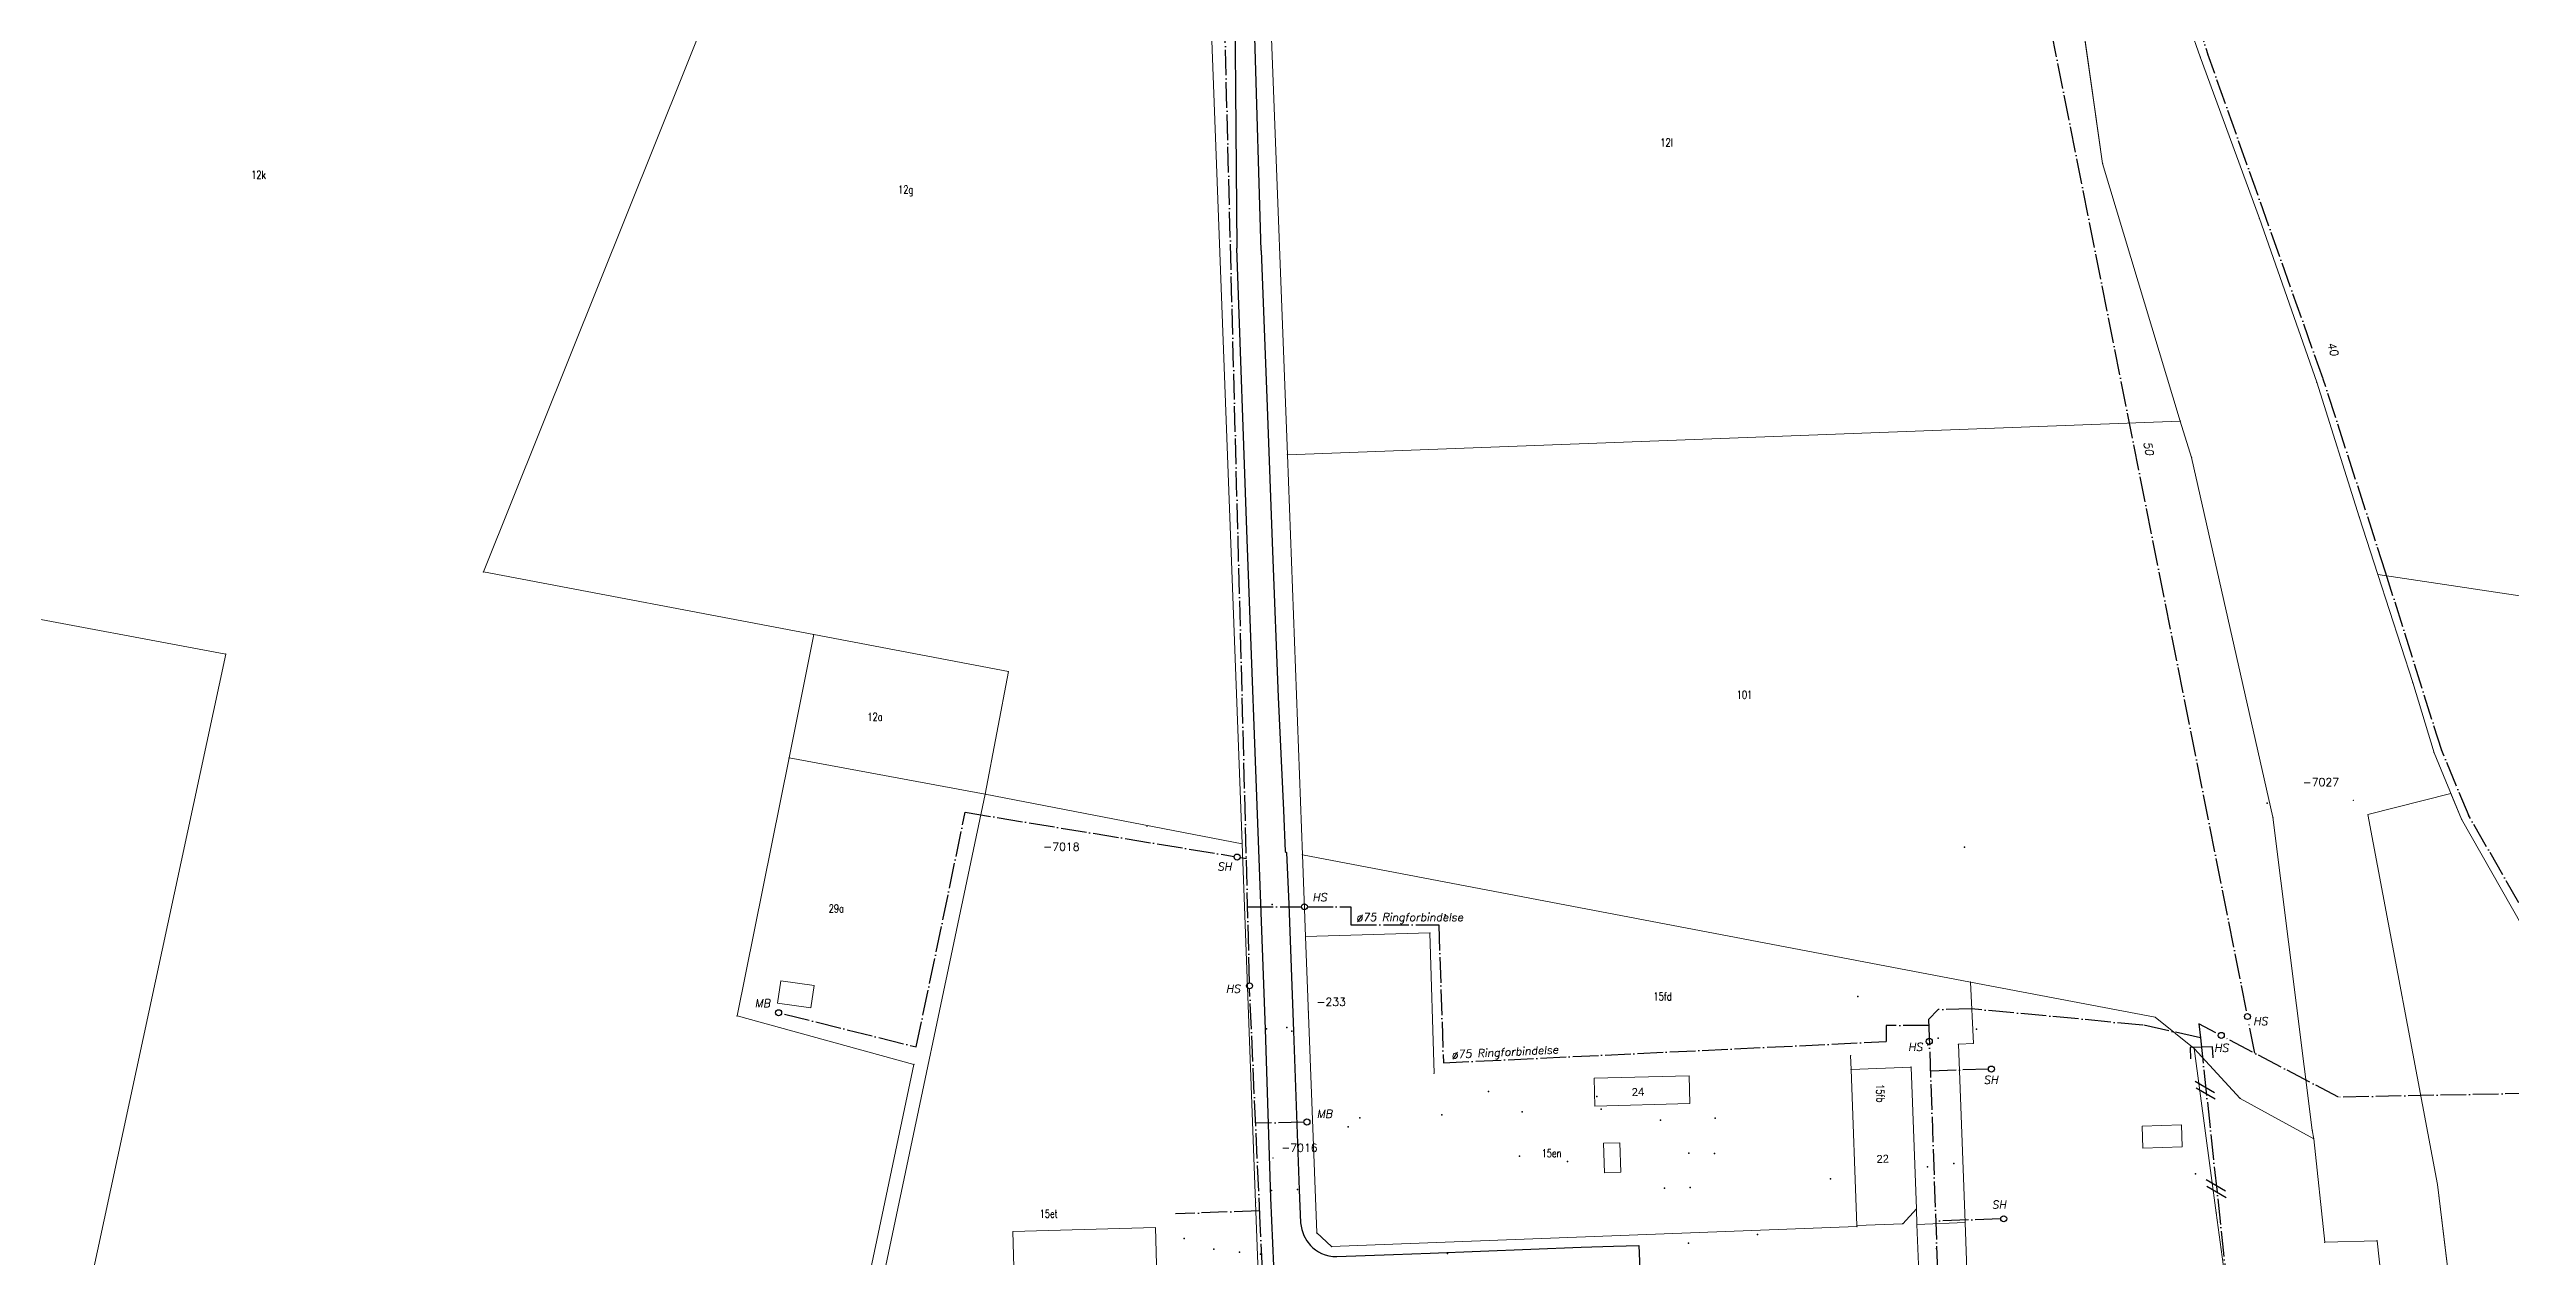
# Model space of a CAD drawing. Header units: millimetres. Extents: x 672113 to 680957, y 6130092 to 6137781.
# Drawn here: x 673566 to 674182, y 6133417 to 6133718 of the extents above; entities that cross this region are included whole.
import ezdxf

# ---------------------------------------------------------------- set-up
doc = ezdxf.new("R2010")
doc.units = ezdxf.units.MM
doc.header["$LTSCALE"] = 0.5
doc.linetypes.add('VVS3', pattern=[16, 12.8, -1.6, 0, -1.6])
for name, color, linetype, lineweight in [('bygning', 1, 'Continuous', 5), ('FREDSKOV', 1, 'Continuous', 5), ('FRSKOV_L', 1, 'Continuous', 5), ('MILJOE', 1, 'Continuous', 5), ('skel', 142, 'Continuous', 5), ('SKELKREDS', 1, 'Continuous', 5), ('SKELPKT', 1, 'Continuous', 5), ('SL-Målebrønd', 70, 'Continuous', 30)]:
    doc.layers.add(name, color=color, linetype=linetype, lineweight=lineweight)
doc.layers.add('FIKS_TEKST', color=6, linetype='Continuous', lineweight=5, plot=False)
doc.layers.add('FIKSPUNKT', color=1, linetype='Continuous', lineweight=5, plot=False)
for name, color, linetype in [('MATRNR', 12, 'Continuous'), ('Spildevand', 2, 'Continuous'), ('TF_V_---_Stikledning', 150, 'VVS3'), ('TF_V_---_Stophane', 3, 'Continuous'), ('TF_V_---_Tekst', 1, 'Continuous'), ('TF_V_---Udgået vandledning', 140, 'VVS3'), ('Vej', 7, 'Continuous'), ('Vejnavn', 9, 'Continuous')]:
    doc.layers.add(name, color=color, linetype=linetype)
doc.styles.add('Ariel', font='arial.ttf')
doc.styles.add('ROMANS', font='ROMANS')
doc.styles.get("Standard").update_dxf_attribs({"font": 'romans.shx', "width": 0.75})

msp = doc.modelspace()

# ---------------------------------------------------------------- linework, layer by layer
at = {"layer": 'bygning'}
for points in [[(673756.85, 6133478.86, 25.97), (673757.64, 6133484.51, 25.97), (673749.33, 6133485.67, 25.97), (673748.54, 6133480.03, 25.97)], [(673952.61, 6133461.29, 28.43), (673952.79, 6133454.35, 28.43), (673976.56, 6133454.97, 28.43), (673976.38, 6133461.91, 28.43)], [(674099.47, 6133449.64, 27.47), (674089.64, 6133449.32, 27.47), (674089.82, 6133443.86, 27.47), (674099.65, 6133444.18, 27.47)], [(673954.97, 6133445.06, 25.48), (673955.19, 6133437.71, 25.48), (673959.27, 6133437.84, 25.48), (673959.04, 6133445.18, 25.48)], [(673807.35, 6133423.04, 28.82), (673807.94, 6133402.16, 28.97), (673812.19, 6133402.28, 28.97), (673812.53, 6133390.44, 28.75), (673826.76, 6133390.85, 28.93), (673826.99, 6133382.6, 29.84), (673794.03, 6133381.66, 26.93), (673794.14, 6133377.95, 28.54), (673789.68, 6133377.82, 28.68), (673790.03, 6133365.42, 26.79), (673818.6, 6133366.24, 27.07), (673818.37, 6133374.31, 29.6), (673833.62, 6133374.75, 29), (673833.39, 6133382.84, 29.04), (673852.02, 6133383.37, 26.79), (673851.29, 6133408.82, 26.58), (673843.39, 6133408.59, 28.4), (673842.95, 6133424.05, 28.4)]]:
    msp.add_polyline3d(points, close=True, dxfattribs=at)
at = {"layer": 'FIKSPUNKT', "color": 6}
for p in [(674142.42, 6133530.7), (673840.9, 6133524.25), (673881.2, 6133477.82), (673872.4, 6133441.37)]:
    msp.add_point(p, dxfattribs=at)
at = {"layer": 'FREDSKOV', "color": 7}
msp.add_lwpolyline([(674187.05, 6133495.1), (674169.48, 6133526.02), (674166.82, 6133532.42), (674146, 6133527.19), (674163.42, 6133434.78), (674176.28, 6133329.39), (674178.27, 6133270.61), (674179.54, 6133206.22), (674181.21, 6133103.41), (674182.8, 6133007.36)], dxfattribs=at)
at = {"layer": 'FRSKOV_L', "color": 64, "true_color": 0x5fa000}
for p, q in [((674146, 6133527.19), (674166.82, 6133532.42)), ((674166.82, 6133532.42), (674169.48, 6133526.02)), ((674146, 6133527.19), (674163.42, 6133434.78)), ((674169.48, 6133526.02), (674187.05, 6133495.1)), ((674163.42, 6133434.78), (674176.28, 6133329.39))]:
    msp.add_line(p, q, dxfattribs=at)
at = {"layer": 'MILJOE', "color": 7}
msp.add_lwpolyline([(673871.93, 6133723.26), (673875.95, 6133617.04), (674099.16, 6133625.47), (674079.74, 6133689.78), (674072.82, 6133738.46), (673881.08, 6133807.77), (673878.6, 6133797.4), (673876.49, 6133786.95), (673874.76, 6133776.43), (673873.42, 6133765.85), (673872.46, 6133755.23), (673871.9, 6133744.58), (673871.72, 6133733.92)], close=True, dxfattribs=at)
at = {"layer": 'skel', "color": 40}
for p, q in [((673774.2, 6133835.12), (673674.97, 6133587.77)), ((674092.81, 6133748.63), (674104.16, 6133716.44)), ((674079.74, 6133689.78), (674072.82, 6133738.46)), ((673864.62, 6133519.88), (673856.96, 6133722.73)), ((673871.93, 6133723.26), (673875.95, 6133617.04)), ((674104.16, 6133716.44), (674118.93, 6133676.08)), ((674099.16, 6133625.47), (674079.74, 6133689.78)), ((674118.93, 6133676.08), (674133.27, 6133635.16)), ((674143.9, 6133601.52), (674133.27, 6133635.16)), ((673875.95, 6133617.04), (674099.16, 6133625.47)), ((674101.96, 6133616.39), (674099.16, 6133625.47)), ((673875.95, 6133617.04), (673879.73, 6133517.13)), ((674122.3, 6133526.51), (674101.96, 6133616.39)), ((674148.54, 6133587.14), (674143.9, 6133601.52)), ((673500.79, 6133587.77), (673610.57, 6133567.28)), ((673674.97, 6133587.77), (673757.55, 6133572.13)), ((674157.27, 6133560.13), (674148.54, 6133587.14)), ((674148.54, 6133587.14), (674246.85, 6133572.47)), ((673757.55, 6133572.13), (673751.43, 6133541.32)), ((673757.55, 6133572.13), (673806.22, 6133562.91)), ((673610.57, 6133567.28), (673570.25, 6133379.9)), ((673806.22, 6133562.91), (673800.45, 6133532.29)), ((674162.58, 6133542.6), (674157.27, 6133560.13)), ((673738.41, 6133476.89), (673751.38, 6133541.33)), ((673751.43, 6133541.32), (673751.38, 6133541.33)), ((673800.45, 6133532.29), (673751.43, 6133541.32)), ((674169.48, 6133526.02), (674162.58, 6133542.6)), ((673800.45, 6133532.29), (673763.31, 6133356.28)), ((673864.62, 6133519.88), (673800.45, 6133532.29)), ((674132.14, 6133448.3), (674122.3, 6133526.51)), ((674187.05, 6133495.1), (674169.48, 6133526.02)), ((673868.01, 6133430.29), (673864.62, 6133519.88)), ((673879.73, 6133517.13), (674046.68, 6133485.33)), ((673879.73, 6133517.13), (673880.5, 6133496.75)), ((673880.5, 6133496.75), (673911.6, 6133497.6)), ((673911.6, 6133497.6), (673912.62, 6133462.51)), ((673880.5, 6133496.75), (673883.31, 6133422.67)), ((674046.68, 6133485.33), (674092.91, 6133476.53)), ((674047.45, 6133469.99), (674046.68, 6133485.33)), ((673782.58, 6133464.75), (673738.41, 6133476.89)), ((674092.91, 6133476.53), (674102.58, 6133468.77)), ((674016.72, 6133466.96), (674016.85, 6133463.49)), ((674043.7, 6133469.8), (674047.45, 6133469.99)), ((674045.36, 6133425.26), (674043.7, 6133469.8)), ((674102.58, 6133468.77), (674108.13, 6133427.64)), ((674102.58, 6133468.77), (674114.13, 6133456.25)), ((673782.58, 6133464.75), (673757.14, 6133343.98)), ((674016.85, 6133463.49), (674031.85, 6133464.09)), ((674018.3, 6133424.52), (674016.85, 6133463.49)), ((674031.85, 6133464.09), (674033.18, 6133428.64)), ((674114.13, 6133456.25), (674132.53, 6133446.18)), ((674132.53, 6133446.18), (674132.14, 6133448.3)), ((674135.28, 6133420.31), (674132.53, 6133446.18)), ((673870.52, 6133363.89), (673868.01, 6133430.29)), ((673886.99, 6133419.26), (674018.31, 6133424.23)), ((674018.3, 6133424.52), (674029.77, 6133424.97)), ((674018.31, 6133424.23), (674018.3, 6133424.52)), ((674029.77, 6133424.97), (674033.18, 6133428.64)), ((674033.18, 6133428.64), (674033.32, 6133424.8)), ((674033.32, 6133424.8), (674045.36, 6133425.26)), ((674033.32, 6133424.8), (674033.77, 6133412.81)), ((674045.36, 6133425.26), (674049.35, 6133318.42)), ((674108.13, 6133427.64), (674126.29, 6133295.1)), ((673883.31, 6133422.67), (673886.99, 6133419.26)), ((674148.33, 6133420.69), (674135.28, 6133420.31)), ((674158.22, 6133330.05), (674148.33, 6133420.69))]:
    msp.add_line(p, q, dxfattribs=at)
at = {"layer": 'SKELKREDS', "color": 250, "true_color": 0x333333}
for p in [(674079.74, 6133689.78), (674099.16, 6133625.47), (673875.95, 6133617.04), (674101.96, 6133616.39), (673800.45, 6133532.29), (674122.3, 6133526.51), (673864.62, 6133519.88), (673879.73, 6133517.13), (673911.6, 6133497.6), (673880.5, 6133496.75), (674046.68, 6133485.33), (674092.91, 6133476.53), (674016.72, 6133466.96), (674043.7, 6133469.8), (674047.45, 6133469.99), (674102.58, 6133468.77), (673782.58, 6133464.75), (673912.62, 6133462.51), (674016.85, 6133463.49), (674031.85, 6133464.09), (674114.13, 6133456.25), (674018.3, 6133424.52), (674018.31, 6133424.23), (674029.77, 6133424.97), (674033.18, 6133428.64), (674033.32, 6133424.8), (674045.36, 6133425.26), (674108.13, 6133427.64), (673883.31, 6133422.67), (673886.99, 6133419.26)]:
    msp.add_point(p, dxfattribs=at)
at = {"layer": 'SKELPKT', "color": 250, "true_color": 0x333333}
for p in [(674104.16, 6133716.44), (674118.93, 6133676.08), (674133.27, 6133635.16), (674143.9, 6133601.52), (674148.54, 6133587.14), (674157.27, 6133560.13), (674162.58, 6133542.6), (674169.48, 6133526.02), (674132.14, 6133448.3), (674132.53, 6133446.18), (674135.28, 6133420.31), (674148.33, 6133420.69)]:
    msp.add_point(p, dxfattribs=at)
at = {"layer": 'SKELPKT', "color": 253, "true_color": 0x999999}
for p in [(673674.97, 6133587.77), (673757.55, 6133572.13), (673610.57, 6133567.28), (673806.22, 6133562.91), (673751.38, 6133541.33), (673751.43, 6133541.32), (673738.41, 6133476.89), (673868.01, 6133430.29)]:
    msp.add_point(p, dxfattribs=at)
at = {"layer": 'SL-Målebrønd'}
for centre in [(673748.77, 6133477.67), (673880.85, 6133450.37)]:
    msp.add_circle(centre, 0.75, dxfattribs=at)
at = {"layer": 'Spildevand'}
for p in [(674120.89, 6133530.05), (674045.25, 6133519), (673872.16, 6133504.69), (673915.38, 6133502.11), (673917.37, 6133501.4), (674018.55, 6133481.74), (673870.74, 6133473.66), (673875.79, 6133474), (673877.06, 6133473.04), (674048.21, 6133473.59), (674036.06, 6133469.62), (674038.63, 6133471.31), (673926.21, 6133458.03), (673953.33, 6133456.77), (673891.13, 6133449.2), (673894.09, 6133451.43), (673914.58, 6133452.12), (673934.64, 6133452.92), (673954.36, 6133453.6), (673969.19, 6133450.87), (673982.9, 6133451.3), (673933.99, 6133441.87), (673976.28, 6133442.56), (673982.73, 6133442.5), (673946, 6133440.52), (674011.74, 6133436.19), (674035.99, 6133439.21), (674042.57, 6133439.98), (674102.93, 6133437.41), (673872.02, 6133433.23), (673878.51, 6133433.54), (673970.2, 6133433.87), (673976.6, 6133433.97), (673850.16, 6133421.3), (673857.53, 6133418.58), (673863.99, 6133417.85), (673869.25, 6133417.37), (673915.94, 6133417.5), (673976.2, 6133420.08), (673993.48, 6133422.3), (674038.22, 6133418.81)]:
    msp.add_point(p, dxfattribs=at)
at = {"layer": 'TF_V_---_Stikledning'}
for p, q in [((674074.69, 6133810.81), (674106.06, 6133717.08)), ((673866.5, 6133485.13), (673859.03, 6133773.81)), ((674115.67, 6133478.18), (674060.25, 6133756.22)), ((674134.87, 6133635.99), (674106.04, 6133717.11)), ((674150.45, 6133587.76), (674134.88, 6133635.94)), ((674164.49, 6133543.21), (674150.45, 6133587.74)), ((674171.32, 6133526.78), (674164.43, 6133543.37)), ((673783.19, 6133469.13), (673795.43, 6133527.74)), ((673795.43, 6133527.74), (673862.66, 6133516.71)), ((674199.94, 6133476.99), (674171.21, 6133527.01)), ((673864.14, 6133516.47), (673865.7, 6133516.21)), ((673866.01, 6133504.13), (673879.47, 6133504.13)), ((673880.97, 6133504.13), (673891.85, 6133504.13)), ((673891.85, 6133504.13), (673891.85, 6133499.64)), ((673891.85, 6133499.64), (673913.81, 6133499.64)), ((673913.81, 6133499.64), (673914.94, 6133465.15)), ((673869.15, 6133425.04), (673866.5, 6133483.63)), ((674038.6, 6133478.47), (674036.22, 6133475.98)), ((674046.99, 6133478.63), (674038.6, 6133478.47)), ((674089.83, 6133474.58), (674046.99, 6133478.63)), ((673750.22, 6133477.31), (673783.19, 6133469.13)), ((674036.27, 6133474.5), (674025.64, 6133474.5)), ((674025.64, 6133474.5), (674025.64, 6133470.47)), ((674036.22, 6133475.98), (674044.15, 6133253.92)), ((674104.19, 6133471.42), (674089.83, 6133474.58)), ((674103.82, 6133474.86), (674104.19, 6133471.42)), ((674117.79, 6133467.54), (674116.25, 6133475.24)), ((673914.94, 6133465.15), (674025.64, 6133470.47)), ((674051.19, 6133463.61), (674036.68, 6133463.09)), ((673880.1, 6133450.37), (673868.02, 6133450.04)), ((673869.01, 6133428.19), (673848.01, 6133427.42)), ((673875.9, 6133284.1), (673869.15, 6133425.04)), ((674054.27, 6133426.19), (674038.02, 6133425.61))]:
    msp.add_line(p, q, dxfattribs=at)
for points in [[(674108.02, 6133472.66), (674103.82, 6133474.86)], [(674202.98, 6133457.83), (674138.74, 6133456.57), (674110.68, 6133471.26)]]:
    msp.add_lwpolyline(points, dxfattribs=at)
at = {"layer": 'TF_V_---_Stophane'}
for centre in [(673863.39, 6133516.55), (673880.22, 6133504.13), (673866.5, 6133484.38), (674109.4, 6133472.01), (674115.95, 6133476.71), (674036.41, 6133470.51), (674051.94, 6133463.61), (674055.02, 6133426.19)]:
    msp.add_circle(centre, 0.75, dxfattribs=at)
at = {"layer": 'TF_V_---Udgået vandledning'}
for p, q in [((674104.19, 6133471.42), (674112, 6133398.74)), ((674102.91, 6133460.55), (674107.71, 6133457.74)), ((674103.09, 6133458.94), (674107.89, 6133456.12)), ((674105.64, 6133435.97), (674110.44, 6133433.15)), ((674105.81, 6133434.35), (674110.62, 6133431.54))]:
    msp.add_line(p, q, dxfattribs=at)
msp.add_lwpolyline([(674107.34, 6133466.37), (674107.24, 6133469.18), (674101.62, 6133468.98), (674101.72, 6133466.17)], dxfattribs=at)
at = {"layer": 'Vej', "linetype": 'Continuous'}
for points in [[(673862.56, 6133757.86), (673863.31, 6133668.64)], [(673869.38, 6133668.06), (673867.85, 6133721.41)], [(673875.84, 6133344.24), (673874.37, 6133364.95), (673873.07, 6133399.33), (673872.53, 6133414.43), (673871.82, 6133431.4), (673870.51, 6133473.58), (673868.99, 6133513.98), (673865.94, 6133595.92), (673863.31, 6133668.64)], [(673869.38, 6133668.06), (673870.92, 6133629.03), (673872.25, 6133592.96), (673873.69, 6133556.52), (673875.01, 6133528.28), (673875.36, 6133517.97), (673875.7, 6133517.68), (673876.29, 6133504.78), (673877.45, 6133473.05), (673878.9, 6133433.44), (673879.25, 6133425.17)], [(673879.25, 6133425.17), (673879.57, 6133423.54), (673880.09, 6133422.05), (673880.79, 6133420.7), (673881.72, 6133419.54), (673882.31, 6133418.96), (673883, 6133418.41), (673883.73, 6133417.94), (673884.46, 6133417.53), (673885.38, 6133417.2), (673886.3, 6133416.95), (673887.31, 6133416.81), (673888.32, 6133416.75)], [(673888.32, 6133416.75), (673902.46, 6133417.27), (673911.65, 6133417.61), (673949.41, 6133419.07), (673957.44, 6133419.34), (673963.84, 6133419.52), (673964.05, 6133413.63), (673916.67, 6133412.05), (673887.86, 6133411.11)]]:
    msp.add_lwpolyline(points, dxfattribs=at)

# ---------------------------------------------------------------- texts
at = {"layer": 'FIKS_TEKST'}
for s, p in [('-7027', (674129.76, 6133534.28)), ('-7018', (673814.93, 6133518.15)), ('-233', (673883.23, 6133479.39)), ('-7016', (673874.44, 6133442.94))]:
    msp.add_text(s, height=2, dxfattribs=at).set_placement(p)
at = {"layer": 'MATRNR', "width": 0.75}
for s, p in [('12l', (673969.2, 6133694.06)), ('12k', (673616.94, 6133686.01)), ('12g', (673778.66, 6133682.3)), ('12a', (673770.98, 6133550.57)), ('101', (673988.3, 6133556.11)), ('29a', (673761.31, 6133502.72)), ('15fd', (673967.47, 6133480.73)), ('15en', (673939.52, 6133441.56)), ('15et', (673814.05, 6133426.47))]:
    msp.add_text(s, height=2, dxfattribs=at).set_placement(p)
msp.add_text('15fb', height=2, rotation=272, dxfattribs=at).set_placement((674023.09, 6133459.79))
at = {"layer": 'TF_V_---_Tekst', "style": 'ROMANS', "oblique": 10}
for s, rotation, p in [('40', 287.44623, (674135.84, 6133644.83)), ('50', 281.23906, (674089.92, 6133620.11)), ('ø75 Ringforbindelse', 2.75358, (673917.01, 6133466.21))]:
    msp.add_text(s, height=2, rotation=rotation, dxfattribs=at).set_placement(p)
for s, p in [('SH', (673858.43, 6133513.17)), ('HS', (673882.23, 6133505.53)), ('ø75 Ringforbindelse', (673893.16, 6133500.57)), ('HS', (673860.59, 6133482.67)), ('MB', (673742.82, 6133479.02)), ('HS', (674117.39, 6133474.57)), ('HS', (674031.14, 6133468.13)), ('SH', (674049.98, 6133459.91)), ('MB', (673883.31, 6133451.44)), ('SH', (674052.03, 6133428.73))]:
    msp.add_text(s, height=2, dxfattribs=at).set_placement(p)
at = {"layer": 'TF_V_---Udgået vandledning', "style": 'ROMANS', "oblique": 10}
msp.add_text('HS', height=2, dxfattribs=at).set_placement((674107.62, 6133467.9))
at = {"layer": 'Vejnavn', "style": 'Ariel'}
for s, p in [('24', (673962.07, 6133456.82)), ('22', (674023.25, 6133440.11))]:
    msp.add_text(s, height=2, rotation=2.125, dxfattribs=at).set_placement(p)

doc.saveas('drawing.dxf')
